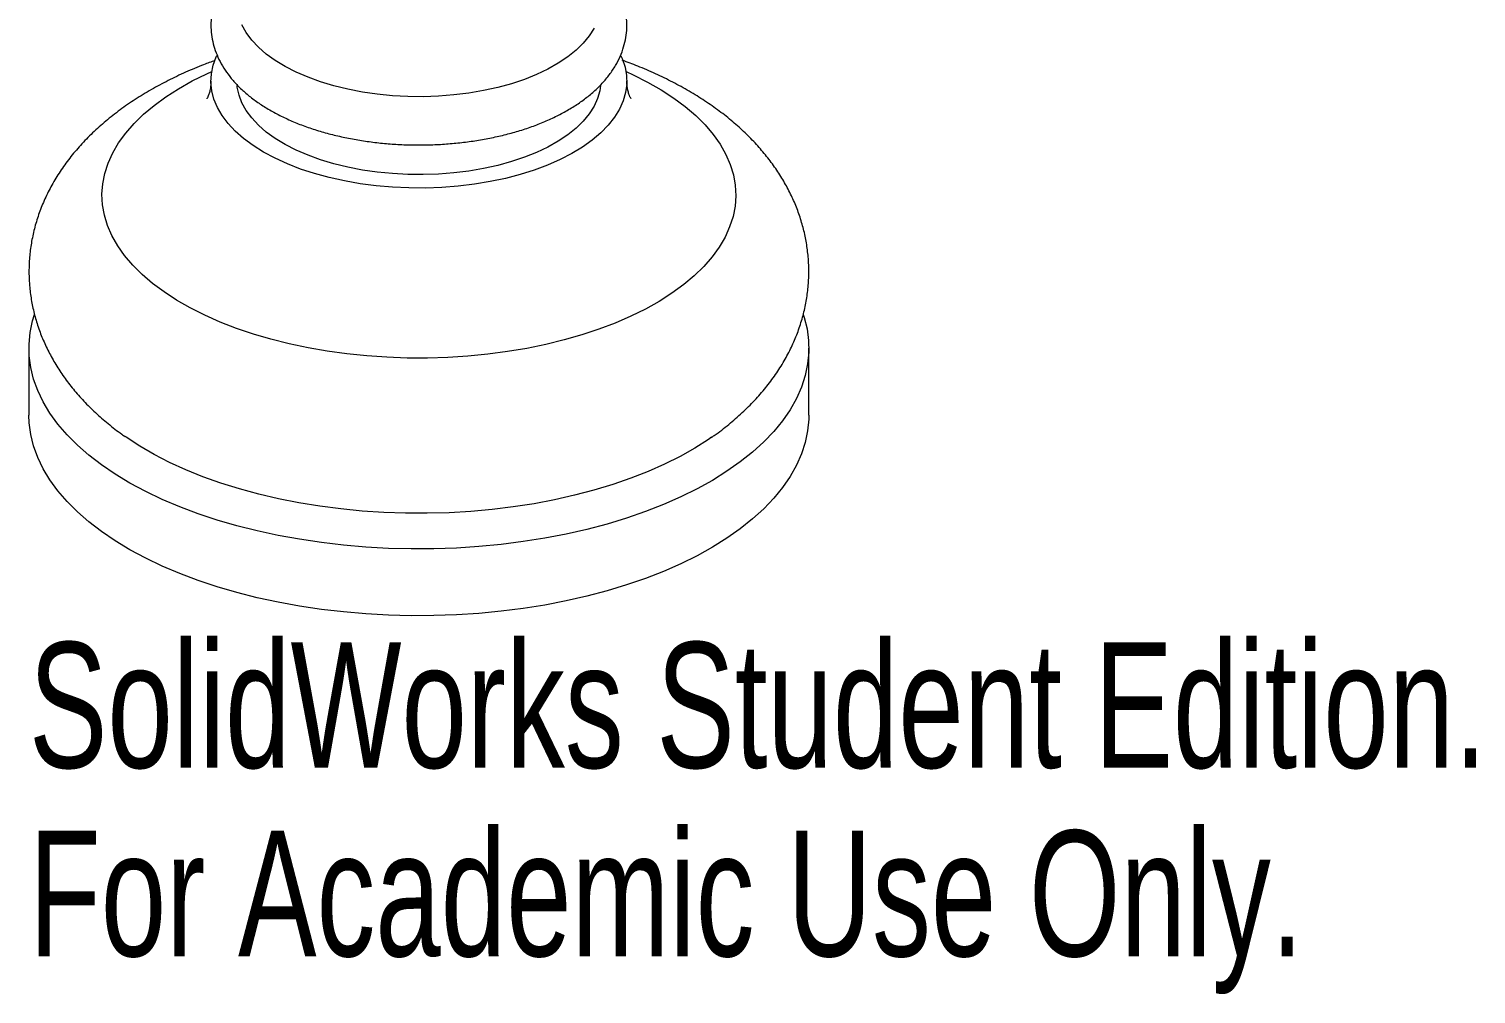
# Paper-space layout '_Trimetric' of a CAD drawing. Header units: millimetres. Extents: x -15 to 40.7, y -22.3 to 52.
# Drawn here: x -15 to 40.7, y -22.3 to 14.9 of the extents above; entities that cross this region are included whole.
import ezdxf

# ---------------------------------------------------------------- set-up
doc = ezdxf.new("R2010")
doc.units = ezdxf.units.MM
doc.styles.add('SLDTEXTSTYLE0', font='TXT', dxfattribs={"width": 0.7})

psp = doc.layouts.new('_Trimetric')

# ---------------------------------------------------------------- linework, layer by layer
at = {"color": 7, "linetype": 'Continuous', "lineweight": 15}
for p, q in [((-15, 2.572), (-15, 0)), ((15, 0), (15, 2.572))]:
    psp.add_line(p, q, dxfattribs=at)
at = {"color": 7, "linetype": 'Continuous', "lineweight": 15, "flags": 128}
for points in [[(6.74, 14.885), (6.556, 14.594), (6.324, 14.312), (6.047, 14.041), (5.726, 13.784), (5.364, 13.541), (4.963, 13.315), (4.526, 13.107), (4.057, 12.92), (3.559, 12.753), (3.035, 12.609), (2.489, 12.488), (1.925, 12.391), (1.348, 12.32), (0.76, 12.274), (0.167, 12.253), (-0.427, 12.259), (-1.018, 12.291), (-1.601, 12.348), (-2.174, 12.431), (-2.73, 12.538), (-3.267, 12.669), (-3.78, 12.823), (-4.266, 12.999), (-4.721, 13.196), (-5.143, 13.412), (-5.527, 13.645), (-5.871, 13.895), (-6.173, 14.158), (-6.431, 14.434), (-6.642, 14.72), (-6.806, 15.014)], [(7.774, 13.829), (7.824, 13.718), (7.932, 13.395), (7.989, 13.069), (7.997, 12.741), (7.954, 12.414), (7.86, 12.09), (7.717, 11.771), (7.525, 11.459), (7.285, 11.155), (7, 10.863), (6.67, 10.582), (6.298, 10.317), (5.886, 10.067), (5.437, 9.835), (4.953, 9.622), (4.439, 9.43), (3.896, 9.259), (3.328, 9.111), (2.74, 8.986), (2.134, 8.887), (1.515, 8.812), (0.886, 8.763), (0.251, 8.739), (-0.385, 8.742), (-1.018, 8.771), (-1.646, 8.825), (-2.262, 8.905), (-2.865, 9.01), (-3.449, 9.14), (-4.012, 9.293), (-4.549, 9.468), (-5.058, 9.665), (-5.534, 9.882), (-5.976, 10.118), (-6.379, 10.371), (-6.743, 10.64), (-7.063, 10.923), (-7.339, 11.218), (-7.569, 11.524), (-7.751, 11.838), (-7.884, 12.158), (-7.967, 12.483), (-7.999, 12.81), (-7.982, 13.137), (-7.913, 13.463), (-7.795, 13.785), (-7.77, 13.839)], [(6.992, 12.689), (6.963, 12.485), (6.876, 12.182), (6.74, 11.884), (6.556, 11.594), (6.324, 11.312), (6.047, 11.041), (5.726, 10.784), (5.364, 10.541), (4.963, 10.315), (4.526, 10.107), (4.057, 9.92), (3.559, 9.753), (3.035, 9.609), (2.489, 9.488), (1.925, 9.391), (1.348, 9.32), (0.76, 9.274), (0.167, 9.253), (-0.427, 9.259), (-1.018, 9.291), (-1.601, 9.348), (-2.174, 9.43), (-2.73, 9.538), (-3.267, 9.669), (-3.78, 9.823), (-4.266, 9.999), (-4.721, 10.196), (-5.143, 10.412), (-5.527, 10.645), (-5.871, 10.894), (-6.173, 11.158), (-6.431, 11.434), (-6.642, 11.72), (-6.806, 12.014), (-6.92, 12.314), (-6.985, 12.618), (-6.992, 12.687)], [(14.788, 3.867), (14.822, 3.76), (14.931, 3.314), (14.989, 2.865), (14.997, 2.416), (14.954, 1.967), (14.861, 1.52), (14.717, 1.077), (14.523, 0.639), (14.28, 0.207), (13.989, -0.216), (13.651, -0.631), (13.266, -1.034), (12.837, -1.425), (12.364, -1.803), (11.849, -2.166), (11.294, -2.513), (10.701, -2.842), (10.072, -3.153), (9.409, -3.445), (8.713, -3.717), (7.989, -3.967), (7.237, -4.195), (6.461, -4.401), (5.663, -4.582), (4.846, -4.74), (4.012, -4.873), (3.165, -4.98), (2.307, -5.062), (1.441, -5.118), (0.571, -5.148), (-0.302, -5.153), (-1.173, -5.13), (-2.041, -5.082), (-2.902, -5.008), (-3.752, -4.908), (-4.59, -4.783), (-5.413, -4.634), (-6.217, -4.459), (-7, -4.261), (-7.76, -4.04), (-8.493, -3.796), (-9.198, -3.531), (-9.871, -3.245), (-10.511, -2.94), (-11.116, -2.616), (-11.682, -2.274), (-12.21, -1.916), (-12.696, -1.543), (-13.139, -1.156), (-13.537, -0.756), (-13.89, -0.345), (-14.196, 0.076), (-14.454, 0.505), (-14.662, 0.942), (-14.822, 1.383), (-14.931, 1.829), (-14.989, 2.278), (-14.997, 2.727), (-14.954, 3.176), (-14.861, 3.623), (-14.788, 3.867)], [(15, 0), (14.997, -0.156), (14.954, -0.604), (14.861, -1.051), (14.717, -1.494), (14.523, -1.933), (14.28, -2.364), (13.989, -2.788), (13.651, -3.202), (13.266, -3.605), (12.837, -3.997), (12.364, -4.374), (11.849, -4.737), (11.294, -5.084), (10.701, -5.414), (10.072, -5.725), (9.409, -6.017), (8.713, -6.288), (7.989, -6.539), (7.237, -6.767), (6.461, -6.972), (5.663, -7.154), (4.846, -7.311), (4.012, -7.444), (3.165, -7.552), (2.307, -7.634), (1.441, -7.69), (0.571, -7.72), (-0.302, -7.724), (-1.173, -7.702), (-2.041, -7.654), (-2.902, -7.58), (-3.752, -7.48), (-4.59, -7.355), (-5.413, -7.205), (-6.217, -7.031), (-7, -6.833), (-7.76, -6.611), (-8.493, -6.368), (-9.198, -6.103), (-9.871, -5.817), (-10.511, -5.512), (-11.116, -5.187), (-11.682, -4.846), (-12.21, -4.488), (-12.696, -4.114), (-13.139, -3.727), (-13.537, -3.328), (-13.89, -2.917), (-14.196, -2.496), (-14.454, -2.066), (-14.662, -1.63), (-14.822, -1.188), (-14.931, -0.742), (-14.989, -0.294), (-15, 0)], [(11.262, -0.855), (11.144, -0.936), (10.618, -1.271), (10.053, -1.59), (9.452, -1.89), (8.818, -2.172), (8.151, -2.434), (7.456, -2.674), (6.734, -2.893), (5.988, -3.089), (5.221, -3.262), (4.434, -3.411), (3.632, -3.535), (2.817, -3.634), (1.992, -3.709), (1.16, -3.757), (0.323, -3.78), (-0.514, -3.777), (-1.35, -3.748), (-2.181, -3.694), (-3.004, -3.614), (-3.817, -3.509), (-4.615, -3.379), (-5.398, -3.224), (-6.16, -3.046), (-6.901, -2.845), (-7.617, -2.621), (-8.306, -2.376), (-8.965, -2.109), (-9.592, -1.823), (-10.185, -1.519), (-10.741, -1.196), (-11.259, -0.857), (-11.305, -0.824)]]:
    psp.add_lwpolyline(points, dxfattribs=at)
at = {"color": 8, "linetype": 'Continuous', "lineweight": 15, "flags": 128}
psp.add_lwpolyline([(7.969, 13.221), (8.238, 13.098), (8.797, 12.816), (9.32, 12.517), (9.804, 12.201), (10.248, 11.87), (10.65, 11.525), (11.008, 11.167), (11.321, 10.798), (11.588, 10.42), (11.807, 10.033), (11.977, 9.641), (12.098, 9.243), (12.17, 8.842), (12.191, 8.44), (12.162, 8.038), (12.084, 7.637), (11.955, 7.24), (11.778, 6.848), (11.552, 6.463), (11.279, 6.086), (10.959, 5.718), (10.594, 5.363), (10.186, 5.019), (9.736, 4.69), (9.246, 4.377), (8.718, 4.08), (8.154, 3.801), (7.556, 3.542), (6.928, 3.303), (6.271, 3.085), (5.588, 2.889), (4.882, 2.716), (4.157, 2.567), (3.414, 2.442), (2.657, 2.341), (1.889, 2.266), (1.114, 2.217), (0.334, 2.193), (-0.448, 2.195), (-1.228, 2.222), (-2.002, 2.276), (-2.769, 2.354), (-3.524, 2.458), (-4.264, 2.587), (-4.987, 2.74), (-5.69, 2.916), (-6.369, 3.115), (-7.022, 3.336), (-7.646, 3.579), (-8.238, 3.841), (-8.797, 4.122), (-9.32, 4.422), (-9.804, 4.738), (-10.248, 5.069), (-10.65, 5.414), (-11.008, 5.772), (-11.321, 6.14), (-11.588, 6.519), (-11.807, 6.905), (-11.977, 7.298), (-12.098, 7.696), (-12.17, 8.096), (-12.191, 8.499), (-12.162, 8.901), (-12.084, 9.301), (-11.955, 9.698), (-11.778, 10.09), (-11.552, 10.476), (-11.279, 10.853), (-10.959, 11.22), (-10.594, 11.576), (-10.186, 11.919), (-9.736, 12.248), (-9.246, 12.562), (-8.718, 12.859), (-8.154, 13.137), (-7.969, 13.221)], dxfattribs=at)
at = {"color": 7, "linetype": 'Continuous', "lineweight": 15}
for points, knots in [([(-7, 17.279), (-7.046, 17.233), (-7.196, 17.081), (-7.406, 16.806), (-7.625, 16.457), (-7.794, 16.097), (-7.913, 15.733), (-7.984, 15.368), (-8.008, 15.003), (-7.985, 14.643), (-7.918, 14.288), (-7.807, 13.941), (-7.654, 13.602), (-7.458, 13.271), (-7.22, 12.951), (-6.939, 12.642), (-6.615, 12.346), (-6.252, 12.065), (-5.85, 11.803), (-5.415, 11.56), (-4.949, 11.338), (-4.455, 11.138), (-3.939, 10.962), (-3.401, 10.808), (-2.846, 10.678), (-2.277, 10.572), (-1.695, 10.491), (-1.105, 10.433), (-0.51, 10.4), (0.089, 10.391), (0.686, 10.407), (1.28, 10.448), (1.867, 10.512), (2.445, 10.601), (3.01, 10.714), (3.559, 10.85), (4.09, 11.01), (4.599, 11.193), (5.085, 11.399), (5.545, 11.628), (5.975, 11.88), (6.373, 12.154), (6.735, 12.449), (7.057, 12.764), (7.336, 13.096), (7.567, 13.443), (7.75, 13.8), (7.884, 14.163), (7.969, 14.528), (8.006, 14.893), (7.996, 15.255), (7.942, 15.612), (7.844, 15.961), (7.702, 16.303), (7.52, 16.636), (7.29, 16.958), (7.115, 17.175), (7.007, 17.279), (7, 17.285)], [0, 0, 0, 0, 0.008479, 0.0275, 0.046118, 0.06425, 0.081886, 0.099089, 0.115976, 0.132692, 0.149365, 0.166127, 0.183121, 0.200464, 0.218232, 0.236447, 0.255068, 0.274006, 0.293148, 0.31239, 0.331642, 0.350853, 0.370006, 0.389095, 0.408124, 0.4271, 0.446032, 0.464931, 0.483808, 0.502674, 0.521539, 0.540411, 0.5593, 0.578218, 0.597175, 0.616184, 0.635256, 0.654403, 0.673633, 0.69295, 0.712349, 0.731809, 0.751264, 0.770611, 0.789725, 0.808469, 0.826745, 0.84452, 0.861837, 0.878801, 0.89555, 0.912227, 0.928948, 0.945862, 0.963094, 0.980736, 0.998824, 1, 1, 1, 1]), ([(-7.846, 13.646), (-7.991, 13.593), (-8.378, 13.453), (-8.98, 13.196), (-9.652, 12.877), (-10.298, 12.529), (-10.916, 12.153), (-11.501, 11.749), (-12.049, 11.319), (-12.557, 10.865), (-13.021, 10.389), (-13.437, 9.894), (-13.805, 9.383), (-14.124, 8.86), (-14.392, 8.327), (-14.611, 7.787), (-14.782, 7.241), (-14.904, 6.692), (-14.979, 6.143), (-15.007, 5.595), (-14.99, 5.049), (-14.928, 4.509), (-14.822, 3.976), (-14.673, 3.451), (-14.481, 2.936), (-14.247, 2.431), (-13.972, 1.937), (-13.654, 1.455), (-13.294, 0.986), (-12.891, 0.53), (-12.447, 0.089), (-11.957, -0.335), (-11.573, -0.64), (-11.343, -0.795), (-11.3, -0.824)], [0, 0, 0, 0, 0.021532, 0.057219, 0.093108, 0.129169, 0.165345, 0.201503, 0.237483, 0.273105, 0.308181, 0.342555, 0.376125, 0.408854, 0.440766, 0.47193, 0.502443, 0.532415, 0.561963, 0.591205, 0.62026, 0.649232, 0.678214, 0.707327, 0.736689, 0.76642, 0.796632, 0.827432, 0.858908, 0.891124, 0.924101, 0.957816, 0.992189, 1, 1, 1, 1]), ([(11.25, -0.859), (11.288, -0.834), (11.524, -0.677), (11.924, -0.362), (12.444, 0.085), (12.917, 0.557), (13.345, 1.047), (13.725, 1.554), (14.055, 2.075), (14.335, 2.606), (14.565, 3.145), (14.747, 3.689), (14.88, 4.237), (14.966, 4.787), (15.005, 5.336), (14.998, 5.882), (14.946, 6.423), (14.85, 6.958), (14.711, 7.485), (14.529, 8.003), (14.305, 8.51), (14.039, 9.006), (13.731, 9.491), (13.381, 9.963), (12.988, 10.422), (12.553, 10.867), (12.075, 11.296), (11.556, 11.708), (10.996, 12.099), (10.4, 12.47), (9.77, 12.816), (9.109, 13.138), (8.462, 13.419), (8.024, 13.582), (7.825, 13.655)], [0, 0, 0, 0, 0.006899, 0.042784, 0.078355, 0.113425, 0.147827, 0.181446, 0.21423, 0.246191, 0.277388, 0.307913, 0.337873, 0.367383, 0.396562, 0.425528, 0.454391, 0.483239, 0.512189, 0.54136, 0.57087, 0.600835, 0.631362, 0.662543, 0.69445, 0.727114, 0.760522, 0.794609, 0.829258, 0.864321, 0.899642, 0.935079, 0.970487, 1, 1, 1, 1]), ([(-8.004, 12.857), (-8.004, 12.806), (-8.003, 12.68), (-8.035, 12.5), (-8.079, 12.345), (-8.121, 12.243), (-8.153, 12.183), (-8.158, 12.176), (-8.16, 12.173)], [0, 0, 0, 0, 0.141842, 0.350301, 0.532123, 0.696665, 0.849476, 1, 1, 1, 1]), ([(8.16, 12.172), (8.161, 12.172), (8.165, 12.166), (8.15, 12.188), (8.121, 12.244), (8.078, 12.349), (8.035, 12.501), (8.003, 12.679), (8.004, 12.804), (8.004, 12.858)], [0, 0, 0, 0, 0.001988, 0.151881, 0.308118, 0.473695, 0.652775, 0.851384, 1, 1, 1, 1])]:
    psp.add_open_spline(points, degree=3, knots=knots, dxfattribs=at)

# ---------------------------------------------------------------- texts
at = {"color": 7, "linetype": 'Continuous', "char_height": 4.83362, "attachment_point": 1, "style": 'SLDTEXTSTYLE0'}
for s, insert in [('SolidWorks Student Edition.', (-15, -8.744)), ('For Academic Use Only.', (-15, -15.994))]:
    psp.add_mtext(s, dxfattribs=dict(at, insert=insert))

doc.saveas('drawing.dxf')
